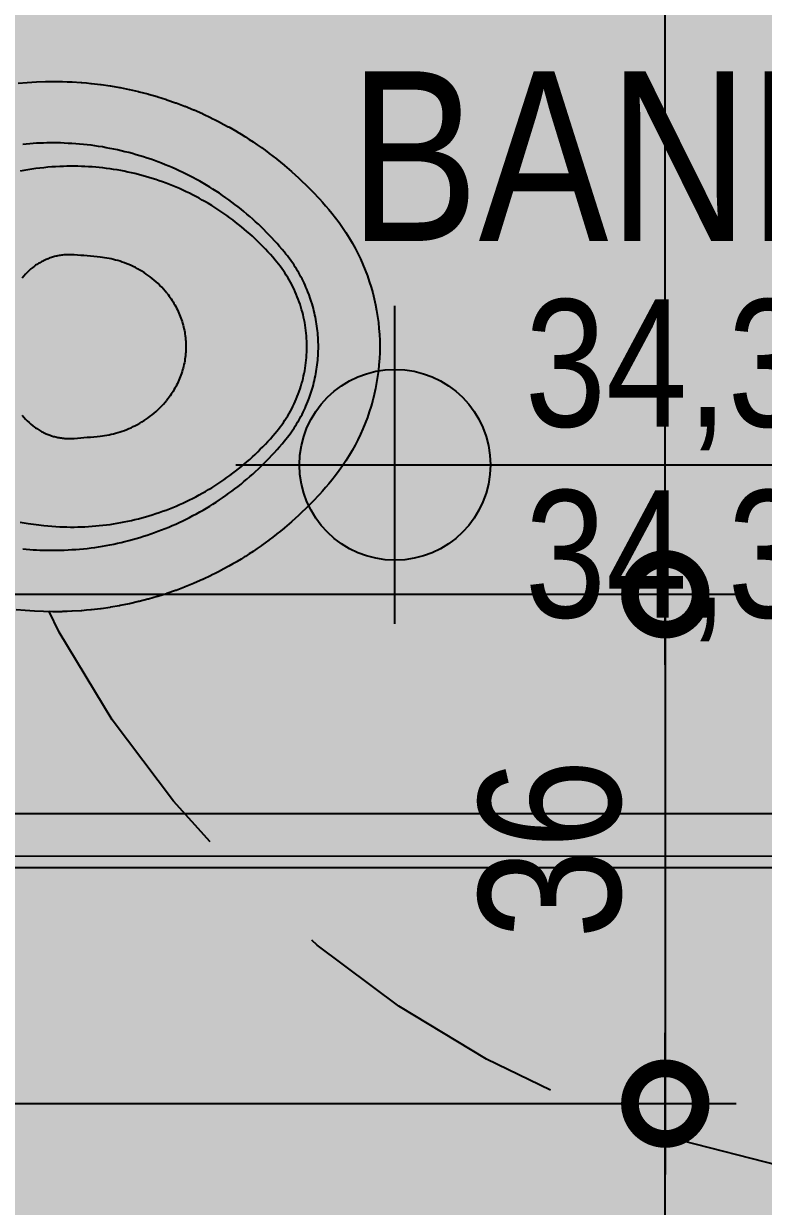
# Model space of a CAD drawing. Header units: metres. Extents: x -23 to 570, y -54 to 184.
# Drawn here: x 31.318 to 31.841, y -52.073 to -51.236 of the extents above; entities that cross this region are included whole.
import ezdxf
from ezdxf.enums import TextEntityAlignment as Align

# ---------------------------------------------------------------- set-up
doc = ezdxf.new("R2010")
doc.units = ezdxf.units.M
doc.header["$PDMODE"] = 35
doc.linetypes.add('PUC$0$DASHEDX2', pattern=[1.5, 1, -0.5])
for name, color, linetype in [('ARQ-DIM', 2, 'Continuous'), ('ARQ-SIM', 1, 'Continuous'), ('ARQ-TXT', 2, 'Continuous'), ('PUC$0$ARQ-AUX', 7, 'Continuous'), ('PUC$0$ARQ-AUX1', 1, 'Continuous'), ('PUC$0$ARQ-HID', 7, 'Continuous'), ('PUC$0$ARQ-PRJ', 7, 'PUC$0$DASHEDX2')]:
    doc.layers.add(name, color=color, linetype=linetype)
doc.layers.add('PUC$0$ARQ-FORRO', color=9, linetype='Continuous', lineweight=5)
doc.styles.add('Adesa', font='ARIALN.TTF')
doc.dimstyles.new('ADESA 1-0050', dxfattribs={"dimtxt": 0.1, "dimasz": 0.1, "dimexe": 0.05, "dimexo": 0.05, "dimgap": 0.03, "dimtad": 1, "dimdec": 1, "dimlfac": 100, "dimzin": 12, "dimtxsty": 'Adesa', "dimblk": 'DOTSMALL', "dimcen": 1, "dimdle": 0.05, "dimclrd": 1, "dimclre": 1, "dimclrt": 256, "dimazin": 3, "dimtm": 1e-09, "dimtfac": 1, "dimtdec": 1, "dimtmove": 1, "dimatfit": 0, "dimldrblk": 'DOTSMALL', "dimfxl": 0.8, "dimtvp": 2, "dimtolj": 1, "dimtzin": 0, "dimarcsym": 0})

# ---------------------------------------------------------------- blocks, each defined once
blk = doc.blocks.new('_DotSmall')
at = {"color": 0, "linetype": 'ByBlock', "const_width": 0.5}
blk.add_lwpolyline([(-0.0625, 0, 1), (0.0625, 0, 1)], format="xyb", close=True, dxfattribs=at)
blk = doc.blocks.new('*D435')
at = {"layer": 'ARQ-DIM', "color": 1, "lineweight": -2, "transparency": 16777216}
for p, q in [((31.19999, -51.90883), (31.19999, -51.78287)), ((32.76116, -51.90886), (32.76116, -51.78287)), ((31.14999, -51.83287), (32.81116, -51.83287))]:
    blk.add_line(p, q, dxfattribs=at)
at = {"layer": 'Defpoints', "color": 0, "transparency": 16777216}
for p in [(32.76116, -51.83287), (31.19999, -51.95883, -0.00001), (32.76116, -51.95886)]:
    blk.add_point(p, dxfattribs=at)
at = {"layer": 'ARQ-DIM', "color": 1, "lineweight": -2, "transparency": 16777216, "xscale": 0.1, "yscale": 0.1, "zscale": 0.1, "rotation": 180}
blk.add_blockref('_DotSmall', (31.19999, -51.83287), dxfattribs=at)
at = {"layer": 'ARQ-DIM', "color": 1, "lineweight": -2, "transparency": 16777216, "xscale": 0.1, "yscale": 0.1, "zscale": 0.1}
blk.add_blockref('_DotSmall', (32.76116, -51.83287), dxfattribs=at)
at = {"layer": 'ARQ-DIM', "transparency": 16777216, "insert": (32.60572, -51.75182), "char_height": 0.1, "attachment_point": 5, "style": 'Adesa'}
blk.add_mtext('\\A1;156', dxfattribs=at)
blk = doc.blocks.new('*D438')
at = {"layer": 'ARQ-DIM', "color": 1, "lineweight": -2, "transparency": 16777216}
for p, q in [((31.772, -51.68972), (31.772, -50.21113)), ((31.37174, -50.26113), (31.822, -50.26113)), ((31.37174, -51.63972), (31.822, -51.63972))]:
    blk.add_line(p, q, dxfattribs=at)
at = {"layer": 'Defpoints', "color": 0, "transparency": 16777216}
for p in [(31.32174, -50.26113, 0), (31.772, -50.26113), (31.32174, -51.63972)]:
    blk.add_point(p, dxfattribs=at)
at = {"layer": 'ARQ-DIM', "color": 1, "lineweight": -2, "transparency": 16777216, "xscale": 0.1, "yscale": 0.1, "zscale": 0.1}
for p, rotation in [((31.772, -50.26113), 90), ((31.772, -51.63972), 270)]:
    blk.add_blockref('_DotSmall', p, dxfattribs=dict(at, rotation=rotation))
at = {"layer": 'ARQ-DIM', "transparency": 16777216, "insert": (31.69094, -50.95043), "char_height": 0.1, "attachment_point": 5, "rotation": 90, "style": 'Adesa'}
blk.add_mtext('\\A1;138', dxfattribs=at)
blk = doc.blocks.new('*D439')
at = {"layer": 'ARQ-DIM', "color": 1, "lineweight": -2, "transparency": 16777216}
for p, q in [((31.772, -51.58972), (31.772, -52.04997)), ((31.24999, -51.63972), (31.822, -51.63972)), ((31.24999, -51.99997), (31.822, -51.99997))]:
    blk.add_line(p, q, dxfattribs=at)
at = {"layer": 'Defpoints', "color": 0, "transparency": 16777216}
for p in [(31.19999, -51.63972, 0), (31.19999, -51.99997, -0.00001), (31.772, -51.99997)]:
    blk.add_point(p, dxfattribs=at)
at = {"layer": 'ARQ-DIM', "color": 1, "lineweight": -2, "transparency": 16777216, "xscale": 0.1, "yscale": 0.1, "zscale": 0.1}
for p, rotation in [((31.772, -51.63972), 90), ((31.772, -51.99997), 270)]:
    blk.add_blockref('_DotSmall', p, dxfattribs=dict(at, rotation=rotation))
at = {"layer": 'ARQ-DIM', "transparency": 16777216, "insert": (31.69094, -51.81985), "char_height": 0.1, "attachment_point": 5, "rotation": 90, "style": 'Adesa'}
blk.add_mtext('\\A1;36', dxfattribs=at)
blk = doc.blocks.new('*D440')
at = {"layer": 'ARQ-DIM', "color": 1, "lineweight": -2, "transparency": 16777216}
for p, q in [((31.772, -52.63954), (31.772, -51.94997)), ((31.24999, -51.99997), (31.822, -51.99997)), ((31.34844, -52.58954), (31.822, -52.58954))]:
    blk.add_line(p, q, dxfattribs=at)
at = {"layer": 'Defpoints', "color": 0, "transparency": 16777216}
for p in [(31.19999, -51.99997, -0.00001), (31.772, -51.99997), (31.29844, -52.58954, -0.00001)]:
    blk.add_point(p, dxfattribs=at)
at = {"layer": 'ARQ-DIM', "color": 1, "lineweight": -2, "transparency": 16777216, "xscale": 0.1, "yscale": 0.1, "zscale": 0.1}
for p, rotation in [((31.772, -51.99997), 90), ((31.772, -52.58954), 270)]:
    blk.add_blockref('_DotSmall', p, dxfattribs=dict(at, rotation=rotation))
at = {"layer": 'ARQ-DIM', "transparency": 16777216, "insert": (31.69094, -52.29476), "char_height": 0.1, "attachment_point": 5, "rotation": 90, "style": 'Adesa'}
blk.add_mtext('\\A1;59', dxfattribs=at)
blk = doc.blocks.new('NipAcOs')
at = {"layer": 'ARQ-SIM'}
h = blk.add_hatch(color=256, dxfattribs=at)
h.dxf.hatch_style = 1
h.paths.add_polyline_path([(0, 0.15, 0.414214), (-0.15, 0), (0, 0)])
h.paths.add_polyline_path([(0.15, 0), (0, 0), (0, -0.15, 0.414214)])
for p, q in [((0, -0.25), (0, 0.25)), ((-0.25, 0), (0.15, 0)), ((0.15, 0), (1.5834, 0))]:
    blk.add_line(p, q, dxfattribs=at)
blk.add_circle((0, 0), 0.15, dxfattribs=at)
at = {"style": 'Adesa'}
for p in [(0.204, 0.06), (0.204, -0.24)]:
    blk.add_attdef('000,00', p, '', height=0.2, dxfattribs=at)
blk = doc.blocks.new('PUC$0$ARQ-HID-BACIA CX')
for points in [[(-0.40704, 0.18627), (-0.4135, 0.18683), (-0.41997, 0.18723), (-0.42645, 0.18746), (-0.43294, 0.18753), (-0.43806, 0.18747), (-0.43843, 0.18746), (-0.44165, 0.18736), (-0.44488, 0.18723), (-0.44526, 0.18721), (-0.4517, 0.1868), (-0.45207, 0.18677), (-0.45528, 0.1865), (-0.4585, 0.18619), (-0.45888, 0.18615), (-0.46528, 0.1854), (-0.46566, 0.18535), (-0.47204, 0.18442), (-0.47243, 0.18436), (-0.47878, 0.18326), (-0.47915, 0.18319), (-0.48548, 0.18191), (-0.48586, 0.18183), (-0.49214, 0.18039), (-0.49251, 0.1803), (-0.49875, 0.17869), (-0.49913, 0.17858), (-0.50533, 0.1768), (-0.5057, 0.17669), (-0.51184, 0.17475), (-0.51221, 0.17462), (-0.5183, 0.17251), (-0.51866, 0.17238), (-0.5247, 0.1701), (-0.52506, 0.16996), (-0.53103, 0.16752), (-0.53138, 0.16737), (-0.5373, 0.16477), (-0.53764, 0.16461), (-0.54348, 0.16185), (-0.54381, 0.16169), (-0.54671, 0.16024), (-0.54959, 0.15876), (-0.54991, 0.15859), (-0.55561, 0.15552), (-0.55592, 0.15534), (-0.55874, 0.15374), (-0.56154, 0.15211), (-0.56185, 0.15192), (-0.56462, 0.15025), (-0.56738, 0.14854), (-0.56767, 0.14835), (-0.57041, 0.1466), (-0.57312, 0.14482), (-0.57341, 0.14462), (-0.5761, 0.1428), (-0.57876, 0.14094), (-0.57904, 0.14074), (-0.58168, 0.13884), (-0.58429, 0.13691), (-0.58457, 0.1367), (-0.58716, 0.13474), (-0.58971, 0.13274), (-0.58999, 0.13252), (-0.59252, 0.13049), (-0.59502, 0.12842), (-0.5953, 0.1282), (-0.60022, 0.12397), (-0.60048, 0.12373), (-0.60529, 0.11937), (-0.60554, 0.11913), (-0.6079, 0.1169), (-0.61024, 0.11464), (-0.61049, 0.11439), (-0.61505, 0.10978), (-0.6153, 0.10953), (-0.61974, 0.1048), (-0.61998, 0.10454), (-0.62215, 0.10213), (-0.62429, 0.09969), (-0.62452, 0.09942), (-0.62662, 0.09695), (-0.6287, 0.09446), (-0.63136, 0.09112), (-0.63393, 0.08771), (-0.63639, 0.08422), (-0.63876, 0.08067), (-0.64103, 0.07705), (-0.64319, 0.07337), (-0.64524, 0.06963), (-0.64719, 0.06583), (-0.64903, 0.06198), (-0.65076, 0.05808), (-0.65238, 0.05413), (-0.65388, 0.05014), (-0.65526, 0.04611), (-0.65653, 0.04204), (-0.65769, 0.03793), (-0.65872, 0.0338), (-0.65964, 0.02963), (-0.66043, 0.02544), (-0.66111, 0.02123), (-0.66166, 0.01701), (-0.66209, 0.01277), (-0.6624, 0.00852), (-0.66258, 0.00426), (-0.66264, 0), (-0.66258, -0.00426), (-0.6624, -0.00852), (-0.66209, -0.01277), (-0.66166, -0.01701), (-0.66111, -0.02123), (-0.66043, -0.02544), (-0.65964, -0.02963), (-0.65872, -0.0338), (-0.65769, -0.03793), (-0.65653, -0.04204), (-0.65526, -0.04611), (-0.65388, -0.05014), (-0.65238, -0.05413), (-0.65076, -0.05808), (-0.64903, -0.06198), (-0.64719, -0.06583), (-0.64524, -0.06963), (-0.64319, -0.07337), (-0.64103, -0.07705), (-0.63876, -0.08067), (-0.63639, -0.08422), (-0.63393, -0.08771), (-0.63136, -0.09112), (-0.6287, -0.09446), (-0.62662, -0.09695), (-0.62452, -0.09942), (-0.62429, -0.09969), (-0.62215, -0.10213), (-0.61998, -0.10453), (-0.61974, -0.1048), (-0.6153, -0.10953), (-0.61505, -0.10978), (-0.61049, -0.11439), (-0.61024, -0.11464), (-0.6079, -0.1169), (-0.60554, -0.11913), (-0.60529, -0.11937), (-0.60048, -0.12373), (-0.60022, -0.12397), (-0.5953, -0.1282), (-0.59502, -0.12842), (-0.59252, -0.13049), (-0.58999, -0.13252), (-0.58971, -0.13274), (-0.58716, -0.13474), (-0.58457, -0.1367), (-0.58429, -0.13691), (-0.58168, -0.13884), (-0.57904, -0.14074), (-0.57876, -0.14094), (-0.5761, -0.1428), (-0.57341, -0.14462), (-0.57312, -0.14482), (-0.57041, -0.1466), (-0.56767, -0.14835), (-0.56738, -0.14854), (-0.56462, -0.15025), (-0.56185, -0.15192), (-0.56154, -0.15211), (-0.55874, -0.15374), (-0.55592, -0.15534), (-0.55561, -0.15552), (-0.54991, -0.15859), (-0.54959, -0.15876), (-0.54671, -0.16024), (-0.54381, -0.16169), (-0.54348, -0.16185), (-0.53764, -0.16461), (-0.5373, -0.16477), (-0.53138, -0.16737), (-0.53103, -0.16752), (-0.52506, -0.16996), (-0.5247, -0.1701), (-0.51866, -0.17238), (-0.5183, -0.17251), (-0.51221, -0.17462), (-0.51184, -0.17475), (-0.5057, -0.17669), (-0.50533, -0.1768), (-0.49913, -0.17858), (-0.49875, -0.17869), (-0.49251, -0.1803), (-0.49214, -0.18039), (-0.48586, -0.18183), (-0.48548, -0.18191), (-0.47915, -0.18319), (-0.47878, -0.18326), (-0.47243, -0.18436), (-0.47204, -0.18442), (-0.46566, -0.18535), (-0.46528, -0.1854), (-0.45888, -0.18615), (-0.4585, -0.18619), (-0.45528, -0.1865), (-0.45207, -0.18677), (-0.4517, -0.1868), (-0.44526, -0.18721), (-0.44488, -0.18723), (-0.44165, -0.18736), (-0.43843, -0.18746), (-0.43806, -0.18747), (-0.43155, -0.18753), (-0.42506, -0.18742), (-0.41858, -0.18716), (-0.41211, -0.18672), (-0.40566, -0.18612)], [(-0.41042, -0.14304), (-0.41283, -0.14327), (-0.41523, -0.14347), (-0.41764, -0.14364), (-0.42005, -0.14378), (-0.42246, -0.1439), (-0.42487, -0.14399), (-0.42728, -0.14405), (-0.42969, -0.14408), (-0.4321, -0.14408), (-0.43451, -0.14406), (-0.43693, -0.14403), (-0.43964, -0.14389), (-0.44235, -0.14375), (-0.44506, -0.14359), (-0.44777, -0.14341), (-0.45047, -0.14321), (-0.45318, -0.14297), (-0.45588, -0.1427), (-0.45857, -0.14238), (-0.46126, -0.14202), (-0.46395, -0.14162), (-0.46663, -0.14119), (-0.4693, -0.14071), (-0.47197, -0.14021), (-0.47463, -0.13967), (-0.47728, -0.1391), (-0.47993, -0.13849), (-0.48257, -0.13786), (-0.4852, -0.13719), (-0.48782, -0.13649), (-0.49043, -0.13575), (-0.49304, -0.13498), (-0.49563, -0.13418), (-0.49821, -0.13334), (-0.50078, -0.13247), (-0.50334, -0.13157), (-0.50589, -0.13064), (-0.50843, -0.12967), (-0.51095, -0.12867), (-0.51346, -0.12763), (-0.51596, -0.12657), (-0.51844, -0.12547), (-0.52091, -0.12435), (-0.52336, -0.12319), (-0.5258, -0.122), (-0.52822, -0.12077), (-0.53063, -0.11952), (-0.53302, -0.11824), (-0.5354, -0.11692), (-0.53775, -0.11558), (-0.5401, -0.11421), (-0.54242, -0.1128), (-0.54472, -0.11137), (-0.54701, -0.10991), (-0.54928, -0.10842), (-0.55152, -0.10689), (-0.55375, -0.10534), (-0.55596, -0.10377), (-0.55814, -0.10216), (-0.56031, -0.10052), (-0.56246, -0.09886), (-0.56458, -0.09717), (-0.56668, -0.09546), (-0.56876, -0.09372), (-0.57083, -0.09195), (-0.57286, -0.09016), (-0.57488, -0.08834), (-0.57687, -0.0865), (-0.57884, -0.08463), (-0.58078, -0.08273), (-0.58268, -0.0808), (-0.58456, -0.07884), (-0.58641, -0.07685), (-0.58823, -0.07485), (-0.59003, -0.07282), (-0.59182, -0.07079), (-0.59359, -0.06875), (-0.59537, -0.0667), (-0.59636, -0.06544), (-0.59736, -0.06416), (-0.59835, -0.06288), (-0.59931, -0.06159), (-0.60025, -0.06028), (-0.60116, -0.05896), (-0.60206, -0.05762), (-0.60292, -0.05627), (-0.60377, -0.05491), (-0.6046, -0.05353), (-0.60541, -0.05214), (-0.6062, -0.05074), (-0.60696, -0.04933), (-0.60771, -0.04791), (-0.60843, -0.04647), (-0.60913, -0.04502), (-0.60981, -0.04357), (-0.61046, -0.0421), (-0.61112, -0.04055), (-0.61187, -0.03871), (-0.6127, -0.03657), (-0.61351, -0.03429), (-0.61424, -0.0321), (-0.61483, -0.03021), (-0.6153, -0.02859), (-0.61573, -0.02704), (-0.61613, -0.02548), (-0.61651, -0.02392), (-0.61686, -0.02236), (-0.61719, -0.02078), (-0.6175, -0.01921), (-0.61778, -0.01763), (-0.61804, -0.01604), (-0.61827, -0.01445), (-0.61848, -0.01286), (-0.61867, -0.01126), (-0.61883, -0.00966), (-0.61896, -0.00806), (-0.61907, -0.00646), (-0.61914, -0.00485), (-0.6192, -0.00323), (-0.61924, -0.00161), (-0.61927, 0), (-0.61924, 0.00161), (-0.6192, 0.00323), (-0.61914, 0.00485), (-0.61907, 0.00646), (-0.61896, 0.00806), (-0.61883, 0.00966), (-0.61867, 0.01126), (-0.61848, 0.01286), (-0.61827, 0.01445), (-0.61804, 0.01604), (-0.61778, 0.01763), (-0.6175, 0.01921), (-0.61719, 0.02078), (-0.61686, 0.02236), (-0.61651, 0.02392), (-0.61613, 0.02548), (-0.61573, 0.02704), (-0.6153, 0.02859), (-0.61483, 0.03021), (-0.61424, 0.0321), (-0.61351, 0.03429), (-0.6127, 0.03657), (-0.61187, 0.03871), (-0.61112, 0.04055), (-0.61046, 0.0421), (-0.60981, 0.04357), (-0.60913, 0.04502), (-0.60843, 0.04647), (-0.60771, 0.04791), (-0.60696, 0.04933), (-0.6062, 0.05074), (-0.60541, 0.05214), (-0.6046, 0.05353), (-0.60377, 0.05491), (-0.60292, 0.05627), (-0.60206, 0.05762), (-0.60116, 0.05896), (-0.60025, 0.06028), (-0.59931, 0.06159), (-0.59835, 0.06288), (-0.59736, 0.06416), (-0.59636, 0.06544), (-0.59537, 0.0667), (-0.59359, 0.06875), (-0.59182, 0.07079), (-0.59003, 0.07282), (-0.58823, 0.07485), (-0.58641, 0.07685), (-0.58456, 0.07884), (-0.58268, 0.0808), (-0.58078, 0.08273), (-0.57884, 0.08463), (-0.57687, 0.0865), (-0.57488, 0.08834), (-0.57286, 0.09016), (-0.57083, 0.09195), (-0.56876, 0.09372), (-0.56668, 0.09546), (-0.56458, 0.09717), (-0.56246, 0.09886), (-0.56031, 0.10052), (-0.55814, 0.10216), (-0.55596, 0.10377), (-0.55375, 0.10534), (-0.55152, 0.10689), (-0.54928, 0.10842), (-0.54701, 0.10991), (-0.54472, 0.11137), (-0.54242, 0.1128), (-0.5401, 0.11421), (-0.53775, 0.11558), (-0.5354, 0.11692), (-0.53302, 0.11824), (-0.53063, 0.11952), (-0.52822, 0.12077), (-0.5258, 0.122), (-0.52336, 0.12319), (-0.52091, 0.12435), (-0.51844, 0.12547), (-0.51596, 0.12657), (-0.51346, 0.12763), (-0.51095, 0.12867), (-0.50843, 0.12967), (-0.50589, 0.13064), (-0.50334, 0.13157), (-0.50078, 0.13247), (-0.49821, 0.13334), (-0.49563, 0.13418), (-0.49304, 0.13498), (-0.49043, 0.13575), (-0.48782, 0.13649), (-0.4852, 0.13719), (-0.48257, 0.13786), (-0.47993, 0.13849), (-0.47728, 0.1391), (-0.47463, 0.13967), (-0.47197, 0.14021), (-0.4693, 0.14071), (-0.46663, 0.14119), (-0.46395, 0.14162), (-0.46126, 0.14202), (-0.45857, 0.14238), (-0.45588, 0.1427), (-0.45318, 0.14297), (-0.45047, 0.14321), (-0.44777, 0.14341), (-0.44506, 0.14359), (-0.44235, 0.14375), (-0.43964, 0.14389), (-0.43693, 0.14403), (-0.43451, 0.14406), (-0.4321, 0.14408), (-0.42969, 0.14408), (-0.42728, 0.14405), (-0.42487, 0.14399), (-0.42246, 0.1439), (-0.42005, 0.14378), (-0.41764, 0.14364), (-0.41523, 0.14347), (-0.41283, 0.14327), (-0.41042, 0.14304)], [(-0.40854, -0.12405), (-0.4141, -0.12505), (-0.41969, -0.12588), (-0.42529, -0.12655), (-0.43089, -0.12705), (-0.4365, -0.12739), (-0.43904, -0.12749), (-0.44157, -0.12756), (-0.44411, -0.12759), (-0.44664, -0.12759), (-0.44918, -0.12756), (-0.45172, -0.12749), (-0.45426, -0.12738), (-0.4568, -0.12725), (-0.45934, -0.12707), (-0.46187, -0.12687), (-0.46441, -0.12663), (-0.46694, -0.12636), (-0.46947, -0.12605), (-0.472, -0.12571), (-0.47452, -0.12533), (-0.47704, -0.12492), (-0.47955, -0.12447), (-0.48206, -0.12399), (-0.48456, -0.12348), (-0.48706, -0.12293), (-0.48955, -0.12235), (-0.49203, -0.12174), (-0.49451, -0.12109), (-0.49697, -0.1204), (-0.49943, -0.11968), (-0.50188, -0.11893), (-0.50432, -0.11815), (-0.50675, -0.11733), (-0.50917, -0.11648), (-0.51157, -0.11559), (-0.51397, -0.11467), (-0.51635, -0.11372), (-0.51872, -0.11274), (-0.52108, -0.11172), (-0.52343, -0.11067), (-0.52576, -0.10959), (-0.52808, -0.10847), (-0.53038, -0.10732), (-0.53266, -0.10615), (-0.53493, -0.10493), (-0.53719, -0.10369), (-0.53943, -0.10242), (-0.54165, -0.10112), (-0.54385, -0.09978), (-0.54604, -0.09841), (-0.5482, -0.09702), (-0.55035, -0.09559), (-0.55248, -0.09414), (-0.55459, -0.09265), (-0.55668, -0.09114), (-0.55875, -0.0896), (-0.56079, -0.08802), (-0.56282, -0.08642), (-0.56482, -0.0848), (-0.5668, -0.08314), (-0.56876, -0.08146), (-0.5707, -0.07975), (-0.57261, -0.07801), (-0.5745, -0.07625), (-0.57637, -0.07446), (-0.57821, -0.07265), (-0.58003, -0.07081), (-0.58182, -0.06894), (-0.58359, -0.06705), (-0.58533, -0.06514), (-0.58704, -0.0632), (-0.58873, -0.06124), (-0.58995, -0.05979), (-0.59113, -0.0583), (-0.59229, -0.0568), (-0.59341, -0.05526), (-0.5945, -0.05371), (-0.59557, -0.05213), (-0.5966, -0.05054), (-0.59759, -0.04892), (-0.59856, -0.04728), (-0.59949, -0.04562), (-0.60038, -0.04395), (-0.60125, -0.04225), (-0.60208, -0.04054), (-0.60287, -0.03881), (-0.60363, -0.03707), (-0.60435, -0.03531), (-0.60504, -0.03353), (-0.60569, -0.03175), (-0.60631, -0.02994), (-0.60689, -0.02813), (-0.60743, -0.02631), (-0.60794, -0.02447), (-0.60841, -0.02263), (-0.60884, -0.02077), (-0.60923, -0.01891), (-0.60959, -0.01704), (-0.60991, -0.01517), (-0.61019, -0.01328), (-0.61044, -0.0114), (-0.61065, -0.0095), (-0.61082, -0.00761), (-0.61095, -0.00571), (-0.61104, -0.00381), (-0.6111, -0.0019), (-0.61112, 0), (-0.6111, 0.0019), (-0.61104, 0.00381), (-0.61095, 0.00571), (-0.61082, 0.00761), (-0.61065, 0.0095), (-0.61044, 0.0114), (-0.61019, 0.01328), (-0.60991, 0.01517), (-0.60959, 0.01704), (-0.60923, 0.01891), (-0.60884, 0.02078), (-0.60841, 0.02263), (-0.60794, 0.02447), (-0.60743, 0.02631), (-0.60689, 0.02813), (-0.60631, 0.02994), (-0.60569, 0.03175), (-0.60504, 0.03353), (-0.60435, 0.03531), (-0.60363, 0.03707), (-0.60287, 0.03881), (-0.60208, 0.04054), (-0.60125, 0.04225), (-0.60038, 0.04395), (-0.59949, 0.04562), (-0.59856, 0.04728), (-0.59759, 0.04892), (-0.5966, 0.05054), (-0.59557, 0.05213), (-0.5945, 0.05371), (-0.59341, 0.05526), (-0.59229, 0.0568), (-0.59113, 0.0583), (-0.58995, 0.05979), (-0.58873, 0.06124), (-0.58704, 0.0632), (-0.58533, 0.06514), (-0.58359, 0.06705), (-0.58182, 0.06894), (-0.58003, 0.07081), (-0.57821, 0.07265), (-0.57637, 0.07446), (-0.5745, 0.07625), (-0.57261, 0.07801), (-0.5707, 0.07975), (-0.56876, 0.08146), (-0.5668, 0.08314), (-0.56482, 0.0848), (-0.56282, 0.08642), (-0.56079, 0.08802), (-0.55875, 0.0896), (-0.55668, 0.09114), (-0.55459, 0.09265), (-0.55248, 0.09414), (-0.55035, 0.09559), (-0.5482, 0.09702), (-0.54604, 0.09841), (-0.54385, 0.09978), (-0.54165, 0.10112), (-0.53943, 0.10242), (-0.53719, 0.10369), (-0.53493, 0.10493), (-0.53266, 0.10615), (-0.53038, 0.10732), (-0.52808, 0.10847), (-0.52576, 0.10959), (-0.52343, 0.11067), (-0.52108, 0.11172), (-0.51872, 0.11274), (-0.51635, 0.11372), (-0.51397, 0.11467), (-0.51157, 0.11559), (-0.50917, 0.11648), (-0.50675, 0.11733), (-0.50432, 0.11815), (-0.50188, 0.11893), (-0.49943, 0.11968), (-0.49697, 0.1204), (-0.49451, 0.12109), (-0.49203, 0.12174), (-0.48955, 0.12235), (-0.48706, 0.12293), (-0.48456, 0.12348), (-0.48206, 0.12399), (-0.47955, 0.12447), (-0.47704, 0.12492), (-0.47452, 0.12533), (-0.472, 0.12571), (-0.46947, 0.12605), (-0.46694, 0.12636), (-0.46441, 0.12663), (-0.46187, 0.12687), (-0.45934, 0.12707), (-0.4568, 0.12725), (-0.45426, 0.12738), (-0.45172, 0.12749), (-0.44918, 0.12756), (-0.44664, 0.12759), (-0.44411, 0.12759), (-0.44157, 0.12756), (-0.43904, 0.12749), (-0.4365, 0.12739), (-0.43356, 0.12724), (-0.43075, 0.12704), (-0.42795, 0.12681), (-0.42515, 0.12654), (-0.42234, 0.12622), (-0.41954, 0.12586), (-0.41675, 0.12546), (-0.41396, 0.12502), (-0.41117, 0.12454), (-0.40838, 0.12402)], [(-0.5122, 0.03778), (-0.51298, 0.03678), (-0.51373, 0.03579), (-0.51446, 0.03478), (-0.51517, 0.03375), (-0.51587, 0.0327), (-0.51654, 0.03164), (-0.5172, 0.03055), (-0.51784, 0.02946), (-0.51845, 0.02834), (-0.51905, 0.02721), (-0.51962, 0.02606), (-0.52017, 0.02491), (-0.52069, 0.02373), (-0.52119, 0.02255), (-0.52167, 0.02135), (-0.52211, 0.02015), (-0.52254, 0.01893), (-0.52293, 0.01771), (-0.5233, 0.01647), (-0.52365, 0.01523), (-0.52396, 0.01399), (-0.52425, 0.01274), (-0.52452, 0.01148), (-0.52475, 0.01022), (-0.52496, 0.00895), (-0.52514, 0.00769), (-0.52529, 0.00642), (-0.52541, 0.00515), (-0.52551, 0.00387), (-0.52558, 0.0026), (-0.52562, 0.00132), (-0.52564, 0), (-0.52562, -0.00132), (-0.52558, -0.0026), (-0.52551, -0.00387), (-0.52541, -0.00515), (-0.52529, -0.00642), (-0.52514, -0.00769), (-0.52496, -0.00895), (-0.52475, -0.01022), (-0.52452, -0.01148), (-0.52425, -0.01274), (-0.52396, -0.01399), (-0.52365, -0.01523), (-0.5233, -0.01647), (-0.52293, -0.01771), (-0.52254, -0.01893), (-0.52211, -0.02015), (-0.52167, -0.02135), (-0.52119, -0.02255), (-0.52069, -0.02373), (-0.52017, -0.02491), (-0.51962, -0.02606), (-0.51905, -0.02721), (-0.51845, -0.02834), (-0.51784, -0.02946), (-0.5172, -0.03055), (-0.51654, -0.03164), (-0.51587, -0.0327), (-0.51517, -0.03375), (-0.51446, -0.03478), (-0.51373, -0.03579), (-0.51298, -0.03678), (-0.5122, -0.03778)]]:
    blk.add_lwpolyline(points)
for points in [[(-0.5122, 0.03777), (-0.51097, 0.03926), (-0.50976, 0.04065), (-0.50852, 0.042), (-0.50724, 0.04331), (-0.50593, 0.04458), (-0.50459, 0.04581), (-0.50323, 0.047), (-0.50184, 0.04815), (-0.50042, 0.04926), (-0.49898, 0.05033), (-0.49753, 0.05135), (-0.49605, 0.05233), (-0.49455, 0.05328), (-0.49304, 0.05417), (-0.49152, 0.05503), (-0.48999, 0.05584), (-0.48844, 0.05661), (-0.48689, 0.05734), (-0.48534, 0.05802), (-0.48377, 0.05866), (-0.48221, 0.05926), (-0.48064, 0.05982), (-0.47908, 0.06034), (-0.47751, 0.06082), (-0.47595, 0.06126), (-0.47439, 0.06166), (-0.47283, 0.06202), (-0.47128, 0.06234), (-0.46974, 0.06262), (-0.4682, 0.06287), (-0.46667, 0.06309), (-0.46513, 0.06327, -0.008966), (-0.44664, 0.06489, -0.016113), (-0.44358, 0.06501), (-0.4426, 0.065), (-0.44175, 0.06498), (-0.44091, 0.06494), (-0.44008, 0.06488), (-0.43925, 0.06481), (-0.43843, 0.06472), (-0.43762, 0.06461), (-0.43681, 0.06449), (-0.43601, 0.06436), (-0.43521, 0.06421), (-0.43441, 0.06404), (-0.43363, 0.06386), (-0.43284, 0.06367), (-0.43207, 0.06346), (-0.43129, 0.06323), (-0.43052, 0.063), (-0.42976, 0.06274), (-0.429, 0.06247), (-0.42824, 0.06219), (-0.42749, 0.06189), (-0.42674, 0.06157), (-0.426, 0.06124), (-0.42525, 0.0609), (-0.42452, 0.06054), (-0.42378, 0.06016), (-0.42305, 0.05976), (-0.42232, 0.05935), (-0.42159, 0.05892), (-0.42087, 0.05847), (-0.42015, 0.058), (-0.41943, 0.05751), (-0.4187, 0.057), (-0.41736, 0.05598), (-0.41604, 0.0549), (-0.41475, 0.05374), (-0.4135, 0.05252), (-0.41228, 0.05123), (-0.41111, 0.04987), (-0.40999, 0.04845)], [(-0.40999, -0.04845), (-0.41111, -0.04987), (-0.41228, -0.05123), (-0.4135, -0.05252), (-0.41475, -0.05374), (-0.41604, -0.0549), (-0.41736, -0.05598), (-0.4187, -0.057), (-0.41943, -0.05751), (-0.42015, -0.058), (-0.42087, -0.05847), (-0.42159, -0.05892), (-0.42232, -0.05935), (-0.42305, -0.05976), (-0.42378, -0.06016), (-0.42452, -0.06054), (-0.42525, -0.0609), (-0.426, -0.06124), (-0.42674, -0.06157), (-0.42749, -0.06189), (-0.42824, -0.06219), (-0.429, -0.06247), (-0.42976, -0.06274), (-0.43052, -0.063), (-0.43129, -0.06323), (-0.43207, -0.06346), (-0.43284, -0.06367), (-0.43363, -0.06386), (-0.43441, -0.06404), (-0.43521, -0.06421), (-0.43601, -0.06436), (-0.43681, -0.06449), (-0.43762, -0.06461), (-0.43843, -0.06472), (-0.43925, -0.06481), (-0.44008, -0.06488), (-0.44091, -0.06494), (-0.44175, -0.06498), (-0.4426, -0.065), (-0.44358, -0.06501, -0.016113), (-0.44664, -0.06489, -0.008966), (-0.46513, -0.06327), (-0.46667, -0.06309), (-0.4682, -0.06287), (-0.46974, -0.06262), (-0.47128, -0.06234), (-0.47283, -0.06202), (-0.47439, -0.06166), (-0.47595, -0.06126), (-0.47751, -0.06082), (-0.47908, -0.06034), (-0.48064, -0.05982), (-0.48221, -0.05926), (-0.48377, -0.05866), (-0.48534, -0.05802), (-0.48689, -0.05734), (-0.48844, -0.05661), (-0.48999, -0.05584), (-0.49152, -0.05503), (-0.49304, -0.05417), (-0.49455, -0.05328), (-0.49605, -0.05233), (-0.49753, -0.05135), (-0.49898, -0.05033), (-0.50042, -0.04926), (-0.50184, -0.04815), (-0.50323, -0.047), (-0.50459, -0.04581), (-0.50593, -0.04458), (-0.50724, -0.04331), (-0.50852, -0.042), (-0.50976, -0.04065), (-0.51097, -0.03926), (-0.5122, -0.03777)]]:
    blk.add_lwpolyline(points, format="xyb")
blk = doc.blocks.new('PUC$0$planta tipo 5 puc')
at = {"layer": 'PUC$0$ARQ-FORRO'}
h = blk.add_hatch(color=256, dxfattribs=at)
h.dxf.hatch_style = 1
h.paths.add_polyline_path([(-29.38834, 0.18561), (-30.63668, 0.18561), (-30.63668, 1.79504), (-30.32669, 1.79504), (-30.32668, 2.57482), (-29.38834, 2.57471)])
at = {"layer": 'PUC$0$ARQ-AUX1'}
for points in [[(-29.38834, 1.82504), (-30.32669, 1.82516)], [(-29.38834, 1.79504), (-30.32669, 1.79504)]]:
    blk.add_lwpolyline(points, dxfattribs=at)
at = {"layer": 'PUC$0$ARQ-HID', "lineweight": -2, "rotation": 179.9999932730301}
blk.add_blockref('PUC$0$ARQ-HID-BACIA CX', (-30.63413, 1.46463, 0.00001), dxfattribs=at)
blk = doc.blocks.new('PUC$0$pl forro pcd 5')
at = {"layer": 'PUC$0$ARQ-FORRO'}
h = blk.add_hatch(color=256, dxfattribs=at)
h.dxf.hatch_style = 1
h.paths.add_polyline_path([(2.02251, 1.07955), (0.18001, 1.07955), (0.18001, -0.26904), (0.49001, -0.26904), (0.49001, -1.21903), (2.01988, -1.21904)])
blk = doc.blocks.new('PUC')
at = {"layer": 'PUC$0$ARQ-PRJ', "ltscale": 0.2}
blk.add_circle((32.00305, -51.30907, 0), 0.75, dxfattribs=at)
at = {"layer": 'PUC$0$ARQ-AUX', "xscale": -1, "rotation": 180}
blk.add_blockref('PUC$0$planta tipo 5 puc', (61.54167, -49.99991, -0.00001), dxfattribs=at)
at = {"layer": 'PUC$0$ARQ-FORRO'}
blk.add_blockref('PUC$0$pl forro pcd 5', (30.72498, -51.35569, -0.00003), dxfattribs=at)

msp = doc.modelspace()

# ---------------------------------------------------------------- block references
msp.add_blockref('PUC', (0, 0))
at = {"layer": 'ARQ-SIM'}
ref = msp.add_blockref('NipAcOs', (31.58094, -51.54814), dxfattribs=dict(at, xscale=0.45, yscale=0.45, zscale=0.45))
ref.add_attrib('000,00', '34,34 NO', (31.67274, -51.65614), dxfattribs={"layer": '0', "color": 2, "height": 0.09, "style": 'Adesa'})
ref.add_attrib('000,00', '34,37 NA', (31.67274, -51.52114), dxfattribs={"layer": '0', "color": 2, "height": 0.09, "style": 'Adesa'})

# ---------------------------------------------------------------- texts
at = {"layer": 'ARQ-TXT', "style": 'Adesa'}
msp.add_text('BANHO 2', height=0.12, dxfattribs=at).set_placement((31.85012, -51.32975, 0), align=Align.MIDDLE)

# ---------------------------------------------------------------- dimensions: what is measured, and where the dimension line sits
at = {"layer": 'ARQ-DIM'}
for base, p1, p2, picture, middle in [((31.772, -50.26113), (31.32174, -51.63972), (31.32174, -50.26113, 0), '*D438', (31.69094, -50.95043)), ((31.772, -51.99997), (31.29844, -52.58954, -0.00001), (31.19999, -51.99997, -0.00001), '*D440', (31.69094, -52.29476))]:
    dim = msp.add_linear_dim(base=base, p1=p1, p2=p2, angle=270, dimstyle='ADESA 1-0050', override={"dimdec": 0}, dxfattribs=at)
    dim.commit()
    dim.dimension.update_dxf_attribs({"geometry": picture, "text_midpoint": middle})
dim = msp.add_linear_dim(base=(31.772, -51.99997), p1=(31.19999, -51.63972, 0), p2=(31.19999, -51.99997, -0.00001), angle=270, dimstyle='ADESA 1-0050', dxfattribs=at)
dim.commit()
dim.dimension.update_dxf_attribs({"geometry": '*D439', "text_midpoint": (31.69094, -51.81985)})
dim = msp.add_linear_dim(base=(32.76116, -51.83287), p1=(31.19999, -51.95883, -0.00001), p2=(32.76116, -51.95886), angle=180, dimstyle='ADESA 1-0050', override={"dimdec": 0}, dxfattribs=at)
dim.commit()
dim.dimension.update_dxf_attribs({"geometry": '*D435', "text_midpoint": (32.60572, -51.83287), "dimtype": 160})

doc.saveas('drawing.dxf')
